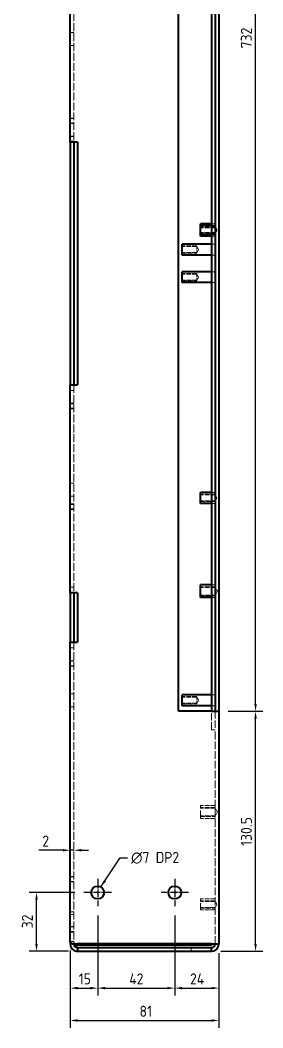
# Model space of a CAD drawing. Header units: millimetres. Extents: x 0 to 2378, y 0 to 1682.
# Drawn here: x 1117 to 1250, y 312 to 860 of the extents above; entities that cross this region are included whole.
import ezdxf

# ---------------------------------------------------------------- set-up
doc = ezdxf.new("R2010")
doc.units = ezdxf.units.MM
doc.header["$LTSCALE"] = 2
doc.linetypes.add('CHAIN', pattern=[0.3543, 0.2362, -0.0295, 0.0591, -0.0295])
doc.linetypes.add('DASHED', pattern=[0.2067, 0.1654, -0.0413])
for name, color, linetype, lineweight in [('가려진 것(ISO)', 2, 'DASHED', 18), ('가시적인 것(ISO)', 3, 'Continuous', 40), ('기호(ISO)', 5, 'Continuous', 25), ('중심 표식(ISO)', 1, 'Continuous', 25), ('치수(ISO)', 2, 'Continuous', 25)]:
    doc.layers.add(name, color=color, linetype=linetype, lineweight=lineweight)
doc.styles.add('치수 텍스트_PSTEK_POSCO', font='isocp.shx')
doc.dimstyles.new('치수_PSTEK_POSCO', dxfattribs={"dimscale": 2, "dimtxt": 3, "dimasz": 2, "dimexe": 2, "dimexo": 2.5, "dimgap": 1, "dimtad": 1, "dimrnd": 1e-08, "dimdsep": 46, "dimtxsty": '치수 텍스트_PSTEK_POSCO', "dimcen": 0.09, "dimdle": 10, "dimclrd": 7, "dimclre": 7, "dimclrt": 2, "dimadec": 1, "dimazin": 2, "dimtfac": 1, "dimtmove": 0, "dimatfit": 3, "dimfxl": 0, "dimtolj": 1, "dimlwd": -1, "dimlwe": -1, "dimarcsym": 0})
doc.dimstyles.new('치수_PSTEK_POSCO$7', dxfattribs={"dimscale": 2, "dimtxt": 3, "dimasz": 2, "dimexe": 2, "dimexo": 2.5, "dimgap": 1, "dimtad": 1, "dimrnd": 1e-08, "dimdsep": 46, "dimtxsty": '치수 텍스트_PSTEK_POSCO', "dimcen": 0.09, "dimdle": 10, "dimclrd": 7, "dimclre": 7, "dimclrt": 2, "dimadec": 1, "dimazin": 2, "dimtfac": 1, "dimtmove": 0, "dimatfit": 3, "dimfxl": 0, "dimtolj": 1, "dimlwd": -1, "dimlwe": -1, "dimarcsym": 0})

# ---------------------------------------------------------------- blocks, each defined once
blk = doc.blocks.new('*D70')
at = {"layer": 'Defpoints', "color": 0, "transparency": 16777216}
for p in [(1225.55, 483.75), (1245.55, 483.75), (1221.55, 353.25)]:
    blk.add_point(p, dxfattribs=at)
at = {"layer": '치수(ISO)', "color": 7, "transparency": 16777216}
for p, q in [((1230.55, 483.75), (1249.55, 483.75)), ((1245.55, 357.25), (1245.55, 479.75)), ((1226.55, 353.25), (1249.55, 353.25))]:
    blk.add_line(p, q, dxfattribs=at)
for points in [[(1244.88, 479.75), (1246.21, 479.75), (1245.55, 483.75)], [(1244.88, 357.25), (1246.21, 357.25), (1245.55, 353.25)]]:
    blk.add_solid(points, dxfattribs=at)
at = {"layer": '치수(ISO)', "color": 2, "transparency": 16777216, "insert": (1240.55, 410.55), "char_height": 6, "attachment_point": 4, "rotation": 90, "style": '치수 텍스트_PSTEK_POSCO'}
blk.add_mtext('\\A1;130.5', dxfattribs=at)
blk = doc.blocks.new('*D72')
at = {"layer": 'Defpoints', "color": 0, "transparency": 16777216}
for p in [(1225.55, 1215.75), (1245.55, 1215.75), (1225.55, 483.75)]:
    blk.add_point(p, dxfattribs=at)
at = {"layer": '치수(ISO)', "color": 7, "transparency": 16777216}
for p, q in [((1230.55, 1215.75), (1249.55, 1215.75)), ((1245.55, 487.75), (1245.55, 1211.75)), ((1230.55, 483.75), (1249.55, 483.75))]:
    blk.add_line(p, q, dxfattribs=at)
for points in [[(1244.88, 1211.75), (1246.21, 1211.75), (1245.55, 1215.75)], [(1244.88, 487.75), (1246.21, 487.75), (1245.55, 483.75)]]:
    blk.add_solid(points, dxfattribs=at)
at = {"layer": '치수(ISO)', "color": 2, "transparency": 16777216, "insert": (1240.54, 844.18), "char_height": 6, "attachment_point": 4, "rotation": 90, "style": '치수 텍스트_PSTEK_POSCO'}
blk.add_mtext('\\A1;732', dxfattribs=at)
blk = doc.blocks.new('*D113')
at = {"layer": 'Defpoints', "color": 0, "transparency": 16777216}
for p in [(1146.55, 408.19), (1144.55, 384.56), (1146.55, 384.56)]:
    blk.add_point(p, dxfattribs=at)
at = {"layer": '치수(ISO)', "color": 7, "transparency": 16777216}
for p, q in [((1140.55, 408.19), (1127.4, 408.19)), ((1146.55, 408.19), (1144.55, 408.19)), ((1150.55, 408.19), (1154.55, 408.19))]:
    blk.add_line(p, q, dxfattribs=at)
for points in [[(1140.55, 408.86), (1140.55, 407.52), (1144.55, 408.19)], [(1150.55, 408.86), (1150.55, 407.52), (1146.55, 408.19)]]:
    blk.add_solid(points, dxfattribs=at)
at = {"layer": '치수(ISO)', "color": 2, "transparency": 16777216, "insert": (1129.4, 413.19), "char_height": 6, "attachment_point": 4, "style": '치수 텍스트_PSTEK_POSCO'}
blk.add_mtext('\\A1;2', dxfattribs=at)
blk = doc.blocks.new('*D114')
at = {"layer": 'Defpoints', "color": 0, "transparency": 16777216}
for p in [(1159.55, 377.75), (1144.55, 358.66), (1159.55, 333.24)]:
    blk.add_point(p, dxfattribs=at)
at = {"layer": '치수(ISO)', "color": 7, "transparency": 16777216}
for p, q in [((1159.55, 372.75), (1159.55, 329.24)), ((1144.55, 353.66), (1144.55, 329.24)), ((1148.55, 333.24), (1155.55, 333.24))]:
    blk.add_line(p, q, dxfattribs=at)
for points in [[(1148.55, 333.91), (1148.55, 332.58), (1144.55, 333.24)], [(1155.55, 333.91), (1155.55, 332.58), (1159.55, 333.24)]]:
    blk.add_solid(points, dxfattribs=at)
at = {"layer": '치수(ISO)', "color": 2, "transparency": 16777216, "insert": (1149.2, 338.24), "char_height": 6, "attachment_point": 4, "style": '치수 텍스트_PSTEK_POSCO'}
blk.add_mtext('\\A1;15', dxfattribs=at)
blk = doc.blocks.new('*D115')
at = {"layer": 'Defpoints', "color": 0, "transparency": 16777216}
for p in [(1159.55, 377.75), (1201.55, 377.75), (1201.55, 333.24)]:
    blk.add_point(p, dxfattribs=at)
at = {"layer": '치수(ISO)', "color": 7, "transparency": 16777216}
for p, q in [((1159.55, 372.75), (1159.55, 329.24)), ((1201.55, 372.75), (1201.55, 329.24)), ((1163.55, 333.24), (1197.55, 333.24))]:
    blk.add_line(p, q, dxfattribs=at)
for points in [[(1163.55, 333.91), (1163.55, 332.58), (1159.55, 333.24)], [(1197.55, 333.91), (1197.55, 332.58), (1201.55, 333.24)]]:
    blk.add_solid(points, dxfattribs=at)
at = {"layer": '치수(ISO)', "color": 2, "transparency": 16777216, "insert": (1176.77, 338.24), "char_height": 6, "attachment_point": 4, "style": '치수 텍스트_PSTEK_POSCO'}
blk.add_mtext('\\A1;42', dxfattribs=at)
blk = doc.blocks.new('*D116')
at = {"layer": 'Defpoints', "color": 0, "transparency": 16777216}
for p in [(1201.55, 377.75), (1225.55, 357.25), (1225.55, 333.24)]:
    blk.add_point(p, dxfattribs=at)
at = {"layer": '치수(ISO)', "color": 7, "transparency": 16777216}
for p, q in [((1201.55, 372.75), (1201.55, 329.24)), ((1225.55, 352.25), (1225.55, 329.24)), ((1205.55, 333.24), (1221.55, 333.24))]:
    blk.add_line(p, q, dxfattribs=at)
for points in [[(1205.55, 333.91), (1205.55, 332.58), (1201.55, 333.24)], [(1221.55, 333.91), (1221.55, 332.58), (1225.55, 333.24)]]:
    blk.add_solid(points, dxfattribs=at)
at = {"layer": '치수(ISO)', "color": 2, "transparency": 16777216, "insert": (1209.87, 338.24), "char_height": 6, "attachment_point": 4, "style": '치수 텍스트_PSTEK_POSCO'}
blk.add_mtext('\\A1;24', dxfattribs=at)
blk = doc.blocks.new('*D117')
at = {"layer": 'Defpoints', "color": 0, "transparency": 16777216}
for p in [(1126.2, 385.25), (1152.05, 385.25), (1148.55, 353.25)]:
    blk.add_point(p, dxfattribs=at)
at = {"layer": '치수(ISO)', "color": 7, "transparency": 16777216}
for p, q in [((1147.05, 385.25), (1122.2, 385.25)), ((1126.2, 357.25), (1126.2, 381.25)), ((1143.55, 353.25), (1122.2, 353.25))]:
    blk.add_line(p, q, dxfattribs=at)
for points in [[(1125.54, 381.25), (1126.87, 381.25), (1126.2, 385.25)], [(1125.54, 357.25), (1126.87, 357.25), (1126.2, 353.25)]]:
    blk.add_solid(points, dxfattribs=at)
at = {"layer": '치수(ISO)', "color": 2, "transparency": 16777216, "insert": (1121.2, 365.76), "char_height": 6, "attachment_point": 4, "rotation": 90, "style": '치수 텍스트_PSTEK_POSCO'}
blk.add_mtext('\\A1;32', dxfattribs=at)
blk = doc.blocks.new('*D120')
at = {"layer": 'Defpoints', "color": 0, "transparency": 16777216}
for p in [(1144.55, 358.66), (1225.55, 357.25), (1225.55, 315.64)]:
    blk.add_point(p, dxfattribs=at)
at = {"layer": '치수(ISO)', "color": 7, "transparency": 16777216}
for p, q in [((1144.55, 353.66), (1144.55, 311.64)), ((1225.55, 352.25), (1225.55, 311.64)), ((1148.55, 315.64), (1221.55, 315.64))]:
    blk.add_line(p, q, dxfattribs=at)
for points in [[(1148.55, 316.3), (1148.55, 314.97), (1144.55, 315.64)], [(1221.55, 316.3), (1221.55, 314.97), (1225.55, 315.64)]]:
    blk.add_solid(points, dxfattribs=at)
at = {"layer": '치수(ISO)', "color": 2, "transparency": 16777216, "insert": (1182.35, 320.64), "char_height": 6, "attachment_point": 4, "style": '치수 텍스트_PSTEK_POSCO'}
blk.add_mtext('\\A1;81', dxfattribs=at)

msp = doc.modelspace()

# ---------------------------------------------------------------- linework, layer by layer
at = {"layer": '가려진 것(ISO)', "ltscale": 13.016334}
for p, q in [((1146.545, 906.245), (1146.545, 793.245)), ((1146.545, 661.245), (1146.545, 548.245))]:
    msp.add_line(p, q, dxfattribs=at)
at = {"layer": '가려진 것(ISO)', "ltscale": 1.904597}
for p, q in [((1146.545, 852.745), (1144.545, 852.745)), ((1146.545, 845.745), (1144.545, 845.745)), ((1146.545, 806.245), (1144.545, 806.245)), ((1146.545, 805.975), (1144.545, 805.975)), ((1146.545, 803.516), (1144.545, 803.516)), ((1144.545, 803.245), (1146.545, 803.245)), ((1146.545, 796.495), (1144.545, 796.495)), ((1144.545, 796.245), (1146.545, 796.245)), ((1146.545, 796.225), (1144.545, 796.225)), ((1146.545, 793.766), (1144.545, 793.766)), ((1144.545, 793.495), (1146.545, 793.495)), ((1223.545, 748.695), (1221.545, 748.695)), ((1223.545, 747.945), (1221.545, 747.945)), ((1223.545, 742.045), (1221.545, 742.045)), ((1223.545, 737.695), (1221.545, 737.695)), ((1223.545, 731.795), (1221.545, 731.795)), ((1223.545, 722.695), (1221.545, 722.695)), ((1223.545, 716.795), (1221.545, 716.795)), ((1146.545, 658.245), (1144.545, 658.245)), ((1146.545, 651.245), (1144.545, 651.245)), ((1146.545, 650.975), (1144.545, 650.975)), ((1146.545, 648.516), (1144.545, 648.516)), ((1144.545, 648.245), (1146.545, 648.245)), ((1146.545, 607.745), (1144.545, 607.745)), ((1223.545, 602.695), (1221.545, 602.695)), ((1146.545, 600.745), (1144.545, 600.745)), ((1146.545, 596.495), (1144.545, 596.495)), ((1146.545, 596.225), (1144.545, 596.225)), ((1146.545, 593.766), (1144.545, 593.766)), ((1144.545, 593.495), (1146.545, 593.495)), ((1223.545, 596.795), (1221.545, 596.795)), ((1144.545, 551.245), (1146.545, 551.245)), ((1223.545, 552.445), (1221.545, 552.445)), ((1223.545, 545.545), (1221.545, 545.545)), ((1146.545, 518.245), (1144.545, 518.245)), ((1146.545, 511.245), (1144.545, 511.245)), ((1146.545, 510.975), (1144.545, 510.975)), ((1146.545, 508.516), (1144.545, 508.516)), ((1144.545, 508.245), (1146.545, 508.245)), ((1146.545, 493.245), (1144.545, 493.245)), ((1223.545, 492.695), (1221.545, 492.695)), ((1146.545, 486.245), (1144.545, 486.245)), ((1223.545, 486.795), (1221.545, 486.795)), ((1221.545, 473.745), (1223.545, 473.745)), ((1146.545, 393.995), (1144.545, 393.995)), ((1146.545, 393.725), (1144.545, 393.725)), ((1146.545, 391.266), (1144.545, 391.266)), ((1144.545, 390.995), (1146.545, 390.995)), ((1144.545, 374.659), (1146.545, 374.659)), ((1146.545, 373.245), (1144.545, 373.245)), ((1146.545, 366.745), (1144.545, 366.745)), ((1146.545, 366.475), (1144.545, 366.475)), ((1146.545, 364.016), (1144.545, 364.016)), ((1144.545, 363.745), (1146.545, 363.745)), ((1146.545, 358.659), (1144.545, 358.659)), ((1146.545, 357.245), (1146.545, 358.659)), ((1159.545, 355.245), (1159.545, 353.245)), ((1210.545, 355.245), (1210.545, 353.245))]:
    msp.add_line(p, q, dxfattribs=at)
at = {"layer": '가려진 것(ISO)', "ltscale": 7.618686}
for p, q in [((1223.545, 747.745), (1215.545, 747.745)), ((1223.545, 747.366), (1215.545, 747.366)), ((1223.545, 746.995), (1215.545, 746.995)), ((1223.545, 746.616), (1215.545, 746.616)), ((1223.545, 744.124), (1215.545, 744.124)), ((1215.545, 743.745), (1223.545, 743.745)), ((1223.545, 743.374), (1215.545, 743.374)), ((1215.545, 742.995), (1223.545, 742.995)), ((1223.545, 742.795), (1215.545, 742.795)), ((1213.545, 736.745), (1205.545, 736.745)), ((1213.545, 736.366), (1205.545, 736.366)), ((1213.545, 733.124), (1205.545, 733.124)), ((1205.545, 732.745), (1213.545, 732.745)), ((1213.545, 721.745), (1205.545, 721.745)), ((1213.545, 721.366), (1205.545, 721.366)), ((1213.545, 718.124), (1205.545, 718.124)), ((1205.545, 717.745), (1213.545, 717.745)), ((1223.545, 601.745), (1215.545, 601.745)), ((1223.545, 601.366), (1215.545, 601.366)), ((1223.545, 598.124), (1215.545, 598.124)), ((1215.545, 597.745), (1223.545, 597.745)), ((1223.545, 551.495), (1215.545, 551.495)), ((1223.545, 551.062), (1215.545, 551.062)), ((1223.545, 546.928), (1215.545, 546.928)), ((1215.545, 546.495), (1223.545, 546.495)), ((1213.545, 491.745), (1205.545, 491.745)), ((1213.545, 491.366), (1205.545, 491.366)), ((1213.545, 488.124), (1205.545, 488.124)), ((1205.545, 487.745), (1213.545, 487.745)), ((1223.545, 432.445), (1215.545, 432.445)), ((1223.545, 431.495), (1215.545, 431.495)), ((1223.545, 431.062), (1215.545, 431.062)), ((1223.545, 426.928), (1215.545, 426.928)), ((1215.545, 426.495), (1223.545, 426.495)), ((1223.545, 425.545), (1215.545, 425.545)), ((1223.545, 381.695), (1215.545, 381.695)), ((1223.545, 380.745), (1215.545, 380.745)), ((1223.545, 380.366), (1215.545, 380.366)), ((1223.545, 377.124), (1215.545, 377.124)), ((1215.545, 376.745), (1223.545, 376.745)), ((1223.545, 375.795), (1215.545, 375.795))]:
    msp.add_line(p, q, dxfattribs=at)
at = {"layer": '가려진 것(ISO)', "ltscale": 1.800898}
for p, q in [((1224.519, 745.745), (1223.545, 747.366)), ((1224.519, 744.995), (1223.545, 746.616)), ((1224.519, 745.745), (1223.545, 744.124)), ((1224.519, 744.995), (1223.545, 743.374)), ((1214.519, 734.745), (1213.545, 736.366)), ((1214.519, 734.745), (1213.545, 733.124)), ((1214.519, 719.745), (1213.545, 721.366)), ((1214.519, 719.745), (1213.545, 718.124)), ((1224.519, 599.745), (1223.545, 601.366)), ((1224.519, 599.745), (1223.545, 598.124)), ((1214.519, 489.745), (1213.545, 491.366)), ((1214.519, 489.745), (1213.545, 488.124)), ((1224.519, 378.745), (1223.545, 380.366)), ((1224.519, 378.745), (1223.545, 377.124))]:
    msp.add_line(p, q, dxfattribs=at)
at = {"layer": '가려진 것(ISO)', "ltscale": 5.983681}
for p, q in [((1213.545, 736.745), (1213.545, 732.745)), ((1213.545, 721.745), (1213.545, 717.745)), ((1213.545, 491.745), (1213.545, 487.745))]:
    msp.add_line(p, q, dxfattribs=at)
at = {"layer": '가려진 것(ISO)', "ltscale": 2.296422}
for p, q in [((1224.787, 548.995), (1223.545, 551.062)), ((1224.787, 548.995), (1223.545, 546.928)), ((1224.787, 428.995), (1223.545, 431.062)), ((1224.787, 428.995), (1223.545, 426.928))]:
    msp.add_line(p, q, dxfattribs=at)
at = {"layer": '가려진 것(ISO)', "ltscale": 13.109643}
msp.add_line((1146.545, 521.245), (1146.545, 358.659), dxfattribs=at)
at = {"layer": '가려진 것(ISO)', "ltscale": 12.094824}
for p, q in [((1221.545, 473.745), (1221.545, 483.745)), ((1223.545, 483.745), (1223.545, 473.745))]:
    msp.add_line(p, q, dxfattribs=at)
at = {"layer": '가려진 것(ISO)', "ltscale": 12.809518}
msp.add_line((1223.545, 357.245), (1223.545, 473.745), dxfattribs=at)
at = {"layer": '가려진 것(ISO)', "ltscale": 13.108968}
msp.add_line((1215.545, 425.545), (1215.545, 432.445), dxfattribs=at)
at = {"layer": '가려진 것(ISO)', "ltscale": 11.209118}
msp.add_line((1215.545, 375.795), (1215.545, 381.695), dxfattribs=at)
at = {"layer": '가려진 것(ISO)', "ltscale": 2.015251}
msp.add_arc((1148.545, 358.659), 2, 180, 225, dxfattribs=at)
at = {"layer": '가려진 것(ISO)', "ltscale": 1.072001}
msp.add_open_spline([(1145.719, 357.246), (1145.865, 357.172), (1146.022, 357.104), (1146.19, 357.043), (1146.312, 356.998), (1146.44, 356.957), (1146.572, 356.92)], degree=3, knots=[-0.78539816, -0.78539816, -0.78539816, -0.78539816, -0.62965502, -0.62965502, -0.62965502, -0.51591977, -0.51591977, -0.51591977, -0.51591977], dxfattribs=at)
at = {"layer": '가시적인 것(ISO)'}
for p, q in [((1203.545, 483.745), (1203.545, 1215.745)), ((1221.545, 1215.745), (1221.545, 483.745)), ((1223.545, 1215.745), (1223.545, 483.745)), ((1225.545, 1215.745), (1225.545, 483.745)), ((1144.545, 793.245), (1144.545, 906.245)), ((1148.545, 793.245), (1144.545, 793.245)), ((1144.545, 793.245), (1144.545, 661.245)), ((1146.545, 793.245), (1146.545, 661.245)), ((1148.545, 793.245), (1148.545, 661.245)), ((1215.545, 747.945), (1215.545, 748.695)), ((1221.545, 748.695), (1215.545, 748.695)), ((1215.545, 742.045), (1215.545, 747.945)), ((1221.545, 747.945), (1215.545, 747.945)), ((1221.545, 742.045), (1215.545, 742.045)), ((1205.545, 731.795), (1205.545, 737.695)), ((1221.545, 737.695), (1205.545, 737.695)), ((1221.545, 731.795), (1205.545, 731.795)), ((1205.545, 716.795), (1205.545, 722.695)), ((1221.545, 722.695), (1205.545, 722.695)), ((1221.545, 716.795), (1205.545, 716.795)), ((1144.545, 548.245), (1144.545, 661.245)), ((1144.545, 661.245), (1148.545, 661.245)), ((1215.545, 596.795), (1215.545, 602.695)), ((1221.545, 602.695), (1215.545, 602.695)), ((1221.545, 596.795), (1215.545, 596.795)), ((1148.545, 548.245), (1144.545, 548.245)), ((1144.545, 548.245), (1144.545, 521.245)), ((1146.545, 548.245), (1146.545, 521.245)), ((1148.545, 548.245), (1148.545, 521.245)), ((1215.545, 545.545), (1215.545, 552.445)), ((1221.545, 552.445), (1215.545, 552.445)), ((1221.545, 545.545), (1215.545, 545.545)), ((1144.545, 358.659), (1144.545, 521.245)), ((1144.545, 521.245), (1148.545, 521.245)), ((1205.545, 486.795), (1205.545, 492.695)), ((1221.545, 492.695), (1205.545, 492.695)), ((1221.545, 483.745), (1203.545, 483.745)), ((1221.545, 486.795), (1205.545, 486.795)), ((1221.545, 483.745), (1225.545, 483.745)), ((1225.545, 483.745), (1225.545, 357.245)), ((1144.545, 358.659), (1144.545, 357.245)), ((1145.717, 357.245), (1144.545, 357.245)), ((1145.717, 357.245), (1148.545, 357.245)), ((1221.545, 357.245), (1148.545, 357.245)), ((1221.545, 356.659), (1148.545, 356.659)), ((1221.545, 357.245), (1225.545, 357.245)), ((1221.545, 357.245), (1221.545, 356.659)), ((1148.545, 355.245), (1148.545, 353.245)), ((1148.545, 355.245), (1221.545, 355.245)), ((1148.545, 353.245), (1221.545, 353.245)), ((1221.545, 353.245), (1221.545, 355.245))]:
    msp.add_line(p, q, dxfattribs=at)
for centre in [(1159.545, 385.245), (1201.545, 385.245)]:
    msp.add_circle(centre, 3.5, dxfattribs=at)
for centre, radius, start, end in [((1148.545, 357.245), 2, 180, 270), ((1148.545, 358.659), 2, 225, 270), ((1221.545, 357.245), 2, 270, 0), ((1221.545, 357.245), 4, 270, 0)]:
    msp.add_arc(centre, radius, start, end, dxfattribs=at)
for points in [[(1145.717, 357.245), (1144.976, 357.615), (1144.545, 358.136), (1144.545, 358.659)], [(1146.572, 356.92), (1147.171, 356.751), (1147.857, 356.659), (1148.545, 356.659)]]:
    msp.add_open_spline(points, degree=3, dxfattribs=at)
msp.add_open_spline([(1144.545, 357.245), (1144.545, 355.99), (1145.176, 354.751), (1146.19, 354.012), (1146.868, 353.518), (1147.706, 353.245), (1148.545, 353.245)], degree=3, knots=[-1.5707963, -1.5707963, -1.5707963, -1.5707963, -0.629655, -0.629655, -0.629655, 0, 0, 0, 0], dxfattribs=at)
at = {"layer": '중심 표식(ISO)', "linetype": 'CHAIN', "ltscale": 8.333956}
for p, q in [((1159.545, 392.745), (1159.545, 377.745)), ((1201.545, 392.745), (1201.545, 377.745)), ((1167.045, 385.245), (1152.045, 385.245)), ((1209.045, 385.245), (1194.045, 385.245))]:
    msp.add_line(p, q, dxfattribs=at)

# ---------------------------------------------------------------- texts
at = {"layer": '기호(ISO)', "color": 2, "insert": (1177.738, 404.091), "char_height": 6, "width": 29.69495, "attachment_point": 4, "line_spacing_factor": 0.525, "style": '치수 텍스트_PSTEK_POSCO'}
msp.add_mtext('{\\fAIGDT|b0|i0;\\H6.0000;n\\fisocp|b0|i0;\\H6.0000;7 DP2}', dxfattribs=at)

# ---------------------------------------------------------------- dimensions: what is measured, and where the dimension line sits
at = {"layer": '치수(ISO)', "color": 7}
for base, p1, p2, angle, picture, middle in [((1245.545, 1215.745), (1225.545, 483.745), (1225.545, 1215.745), 90, '*D72', (1245.545, 849.765)), ((1245.545, 483.745), (1221.545, 353.245), (1225.545, 483.745), 90, '*D70', (1245.545, 418.475)), ((1126.203, 385.245), (1148.545, 353.245), (1152.045, 385.245), 270, '*D117', (1126.203, 369.245)), ((1159.545, 333.242), (1144.545, 358.659), (1159.545, 377.745), 180, '*D114', (1152.025, 333.242)), ((1201.545, 333.242), (1159.545, 377.745), (1201.545, 377.745), 180, '*D115', (1180.545, 333.242)), ((1225.545, 333.242), (1201.545, 377.745), (1225.545, 357.245), 180, '*D116', (1213.545, 333.242))]:
    dim = msp.add_linear_dim(base=base, p1=p1, p2=p2, angle=angle, dimstyle='치수_PSTEK_POSCO', override={"dimdec": 2, "dimtp": 0, "dimtm": 0, "dimtdec": 2, "dimtofl": 0, "dimatfit": 1}, dxfattribs=at)
    dim.commit()
    dim.dimension.update_dxf_attribs({"geometry": picture, "text_midpoint": middle, "dimtype": 160})
for base, p1, p2, override, picture, middle in [((1146.545, 408.192), (1144.545, 384.564), (1146.545, 384.564), {"dimdec": 2, "dimse1": 1, "dimse2": 1, "dimtp": 0, "dimtm": 0, "dimtdec": 2, "dimtofl": 1, "dimatfit": 1}, '*D113', (1130.857, 408.192)), ((1225.545, 315.638), (1144.545, 358.659), (1225.545, 357.245), {"dimdec": 2, "dimtp": 0, "dimtm": 0, "dimtdec": 2, "dimtofl": 0, "dimatfit": 1}, '*D120', (1185.045, 315.638))]:
    dim = msp.add_linear_dim(base=base, p1=p1, p2=p2, dimstyle='치수_PSTEK_POSCO', override=override, dxfattribs=at)
    dim.commit()
    dim.dimension.update_dxf_attribs({"geometry": picture, "text_midpoint": middle, "dimtype": 160})

# ---------------------------------------------------------------- leaders
at = {"layer": '기호(ISO)', "color": 7, "annotation_type": 0, "has_hookline": 1, "hookline_direction": 0, "text_width": 28.175}
msp.add_leader([(1161.295, 388.276), (1171.738, 404.091), (1175.738, 404.091)], dimstyle='치수_PSTEK_POSCO$7', override={"dimtad": 0}, dxfattribs=at)

doc.saveas('drawing.dxf')
